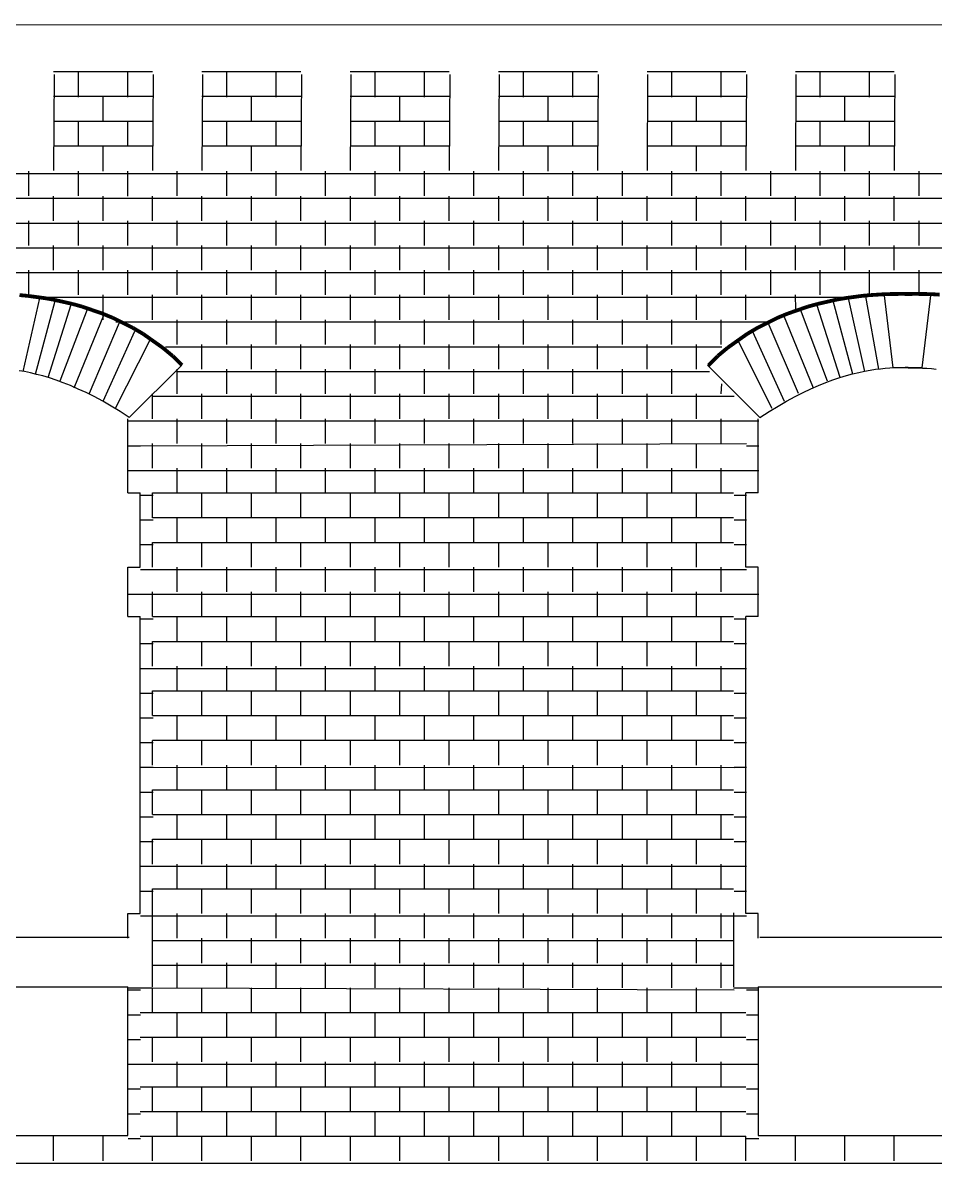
# Model space of a CAD drawing. Extents: x 38 to 304, y 35 to 202.
# Drawn here: x 237.73 to 274.63, y 105.5 to 151.59 of the extents above; entities that cross this region are included whole.
import ezdxf

# ---------------------------------------------------------------- set-up
doc = ezdxf.new("R2010")
doc.units = 0
doc.header["$MEASUREMENT"] = 0
doc.layers.add('OHNE_NAMEN', color=5, linetype='CONTINUOUS')

msp = doc.modelspace()

# ---------------------------------------------------------------- linework, layer by layer
at = {"layer": 'OHNE_NAMEN', "color": 5, "linetype": 'CONTINUOUS'}
msp.add_line((54.9808, 151.5914), (303.0001, 151.5001), dxfattribs=at)
at = {"layer": 'OHNE_NAMEN', "color": 7, "linetype": 'CONTINUOUS'}
for p, q in [((238.9791, 149.6215), (242.9792, 149.6215)), ((238.9999, 149.5002), (238.9791, 145.621)), ((239.9799, 148.5911), (239.9799, 149.5912)), ((241.9798, 148.5911), (241.9798, 149.5912)), ((243, 149.5002), (242.9792, 145.621)), ((244.9791, 149.6215), (248.9793, 149.6215)), ((244.9999, 149.5002), (244.9791, 145.621)), ((245.9796, 148.5911), (245.9796, 149.5912)), ((247.9798, 148.5911), (247.9798, 149.5912)), ((249.0001, 149.5002), (248.9793, 145.621)), ((250.9792, 149.6215), (254.9793, 149.6215)), ((251, 149.5002), (250.9792, 145.621)), ((251.9797, 148.5911), (251.9797, 149.5912)), ((253.9799, 148.5911), (253.9799, 149.5912)), ((255.0001, 149.5002), (254.9793, 145.621)), ((256.9792, 149.6215), (260.9794, 149.6215)), ((257, 149.5002), (256.9792, 145.621)), ((257.9797, 148.5911), (257.9797, 149.5912)), ((259.9799, 148.5911), (259.9799, 149.5912)), ((261.0002, 149.5002), (260.9794, 145.621)), ((262.9792, 149.6215), (266.9794, 149.6215)), ((263.0001, 149.5002), (262.9792, 145.621)), ((263.9797, 148.5911), (263.9797, 149.5912)), ((265.98, 148.5911), (265.98, 149.5912)), ((266.9998, 149.5002), (266.9794, 145.621)), ((268.9793, 149.6215), (272.9794, 149.6215)), ((269.0001, 149.5002), (268.9793, 145.621)), ((269.9798, 148.5911), (269.9798, 149.5912)), ((271.98, 148.5911), (271.98, 149.5912)), ((272.9999, 149.5002), (272.9791, 145.621)), ((238.9791, 148.6214), (242.9792, 148.6214)), ((240.98, 147.5909), (240.98, 148.5911)), ((244.9791, 148.6214), (248.9793, 148.6214)), ((246.9797, 147.5909), (246.9797, 148.5911)), ((250.9792, 148.6214), (254.9793, 148.6214)), ((252.9798, 147.5909), (252.9798, 148.5911)), ((256.9792, 148.6214), (260.9794, 148.6214)), ((258.9798, 147.5909), (258.9798, 148.5911)), ((262.9792, 148.6214), (266.9794, 148.6214)), ((264.9799, 147.5909), (264.9799, 148.5911)), ((268.9793, 148.6214), (272.9794, 148.6214)), ((270.9799, 147.5909), (270.9799, 148.5911)), ((238.9791, 147.6213), (242.9792, 147.6213)), ((239.9803, 146.5912), (239.9803, 147.5909)), ((241.9798, 146.5912), (241.9798, 147.5913)), ((244.9791, 147.6213), (248.9793, 147.6213)), ((245.98, 146.5912), (245.98, 147.5909)), ((247.9795, 146.5912), (247.9795, 147.5913)), ((250.9792, 147.6213), (254.9793, 147.6213)), ((251.98, 146.5912), (251.98, 147.5909)), ((253.9795, 146.5912), (253.9795, 147.5913)), ((256.9792, 147.6213), (260.9794, 147.6213)), ((257.98, 146.5912), (257.98, 147.5909)), ((259.9796, 146.5912), (259.9796, 147.5913)), ((262.9792, 147.6213), (266.9794, 147.6213)), ((263.9801, 146.5912), (263.9801, 147.5909)), ((265.9796, 146.5912), (265.9796, 147.5913)), ((268.9793, 147.6213), (272.9794, 147.6213)), ((269.9801, 146.5912), (269.9801, 147.5909)), ((271.9797, 146.5912), (271.9797, 147.5913)), ((238.9791, 146.6215), (242.9792, 146.6215)), ((240.9797, 145.591), (240.9797, 146.5912)), ((244.9791, 146.6215), (248.9793, 146.6215)), ((246.9797, 145.591), (246.9797, 146.5912)), ((250.9792, 146.6215), (254.9793, 146.6215)), ((252.9798, 145.591), (252.9798, 146.5912)), ((256.9792, 146.6215), (260.9794, 146.6215)), ((258.9798, 145.591), (258.9798, 146.5912)), ((262.9792, 146.6215), (266.9794, 146.6215)), ((264.9795, 145.591), (264.9795, 146.5912)), ((268.9793, 146.6215), (272.9794, 146.6215)), ((270.9795, 145.591), (270.9795, 146.5912)), ((55.0002, 145.5), (303.0001, 145.5)), ((237.9814, 144.5916), (237.9814, 145.5914)), ((239.9813, 144.5916), (239.9813, 145.5914)), ((241.9812, 144.5913), (241.9812, 145.591)), ((243.9811, 144.5916), (243.9811, 145.5914)), ((245.981, 144.5916), (245.981, 145.5914)), ((247.9813, 144.5916), (247.9813, 145.5914)), ((249.9811, 144.5916), (249.9811, 145.5914)), ((251.981, 144.5916), (251.981, 145.5914)), ((253.9813, 144.5916), (253.9813, 145.5914)), ((255.9812, 144.5916), (255.9812, 145.5914)), ((257.9811, 144.5916), (257.9811, 145.5914)), ((259.9813, 144.5916), (259.9813, 145.5914)), ((261.9813, 144.5916), (261.9813, 145.5914)), ((263.9811, 144.5916), (263.9811, 145.5914)), ((265.9814, 144.5916), (265.9814, 145.5914)), ((267.9813, 144.5916), (267.9813, 145.5914)), ((269.9815, 144.5916), (269.9815, 145.5914)), ((271.9814, 144.5916), (271.9814, 145.5914)), ((273.9813, 144.5916), (273.9813, 145.5914)), ((55.0002, 144.4999), (303.0001, 144.4999)), ((238.9812, 143.5915), (238.9812, 144.5913)), ((240.9814, 143.5915), (240.9814, 144.5913)), ((242.9806, 143.5901), (242.9806, 144.5902)), ((244.9809, 143.5901), (244.9809, 144.5902)), ((246.9808, 143.5901), (246.9808, 144.5902)), ((248.9807, 143.5901), (248.9807, 144.5902)), ((250.9806, 143.5901), (250.9806, 144.5902)), ((252.9808, 143.5901), (252.9808, 144.5902)), ((254.9807, 143.5901), (254.9807, 144.5902)), ((256.9806, 143.5901), (256.9806, 144.5902)), ((258.9809, 143.5901), (258.9809, 144.5902)), ((260.9808, 143.5901), (260.9808, 144.5902)), ((262.9807, 143.5901), (262.9807, 144.5902)), ((264.9806, 143.5901), (264.9806, 144.5902)), ((266.9804, 143.5901), (266.9804, 144.5902)), ((268.9807, 143.5901), (268.9807, 144.5902)), ((270.9806, 143.5901), (270.9806, 144.5902)), ((272.9805, 143.5901), (272.9805, 144.5902)), ((55.0002, 143.5001), (303.0001, 143.5001)), ((237.9811, 142.5914), (237.9811, 143.5911)), ((239.981, 142.5914), (239.981, 143.5911)), ((241.9812, 142.5914), (241.9812, 143.5911)), ((243.9811, 142.5914), (243.9811, 143.5911)), ((245.981, 142.5914), (245.981, 143.5911)), ((247.9813, 142.5914), (247.9813, 143.5911)), ((249.9811, 142.5914), (249.9811, 143.5911)), ((251.981, 142.5914), (251.981, 143.5911)), ((253.9813, 142.5914), (253.9813, 143.5911)), ((255.9812, 142.5914), (255.9812, 143.5911)), ((257.9811, 142.5914), (257.9811, 143.5911)), ((259.9813, 142.5914), (259.9813, 143.5911)), ((261.9813, 142.5914), (261.9813, 143.5911)), ((263.9811, 142.5914), (263.9811, 143.5911)), ((265.9814, 142.5914), (265.9814, 143.5911)), ((267.9813, 142.5914), (267.9813, 143.5911)), ((269.9815, 142.5914), (269.9815, 143.5911)), ((271.9814, 142.5914), (271.9814, 143.5911)), ((273.9813, 142.5914), (273.9813, 143.5911)), ((55.0002, 142.5), (303.0001, 142.5)), ((238.9808, 141.5902), (238.9808, 142.5903)), ((240.9807, 141.5902), (240.9807, 142.5903)), ((242.9806, 141.5902), (242.9806, 142.5903)), ((244.9809, 141.5902), (244.9809, 142.5903)), ((246.9808, 141.5902), (246.9808, 142.5903)), ((248.9807, 141.5902), (248.9807, 142.5903)), ((250.9806, 141.5902), (250.9806, 142.5903)), ((252.9808, 141.5902), (252.9808, 142.5903)), ((254.9807, 141.5902), (254.9807, 142.5903)), ((256.9806, 141.5902), (256.9806, 142.5903)), ((258.9809, 141.5902), (258.9809, 142.5903)), ((260.9808, 141.5902), (260.9808, 142.5903)), ((262.9807, 141.5902), (262.9807, 142.5903)), ((264.9806, 141.5902), (264.9806, 142.5903)), ((266.9804, 141.5902), (266.9804, 142.5903)), ((268.9807, 141.5902), (268.9807, 142.5903)), ((270.9806, 141.5902), (270.9806, 142.5903)), ((272.9805, 141.5902), (272.9805, 142.5903)), ((237.9807, 140.5901), (237.9807, 141.5902)), ((239.9806, 140.5901), (239.9806, 141.5902)), ((241.9808, 140.5901), (241.9808, 141.5902)), ((243.9811, 140.5915), (243.9811, 141.5912)), ((245.981, 140.5915), (245.981, 141.5912)), ((247.9813, 140.5915), (247.9813, 141.5912)), ((249.9811, 140.5915), (249.9811, 141.5912)), ((251.981, 140.5915), (251.981, 141.5912)), ((253.9813, 140.5915), (253.9813, 141.5912)), ((255.9812, 140.5915), (255.9812, 141.5912)), ((257.9811, 140.5915), (257.9811, 141.5912)), ((259.9813, 140.5915), (259.9813, 141.5912)), ((261.9813, 140.5915), (261.9813, 141.5912)), ((263.9811, 140.5915), (263.9811, 141.5912)), ((265.9814, 140.5915), (265.9814, 141.5912)), ((267.9813, 140.5915), (267.9813, 141.5912)), ((269.9815, 140.5915), (269.9815, 141.5912)), ((271.9814, 140.5915), (271.9814, 141.5912)), ((273.9813, 140.5915), (273.9813, 141.5912)), ((55.0002, 141.4999), (303.0001, 141.4999)), ((240.9807, 139.5903), (240.9807, 140.5904)), ((242.9806, 139.5903), (242.9806, 140.5904)), ((244.9809, 139.5903), (244.9809, 140.5904)), ((246.9808, 139.5903), (246.9808, 140.5904)), ((248.9807, 139.5903), (248.9807, 140.5904)), ((250.9806, 139.5903), (250.9806, 140.5904)), ((252.9808, 139.5903), (252.9808, 140.5904)), ((254.9807, 139.5903), (254.9807, 140.5904)), ((256.9806, 139.5903), (256.9806, 140.5904)), ((258.9809, 139.5903), (258.9809, 140.5904)), ((260.9808, 139.5903), (260.9808, 140.5904)), ((262.9807, 139.5903), (262.9807, 140.5904)), ((264.9806, 139.5903), (264.9806, 140.5904)), ((266.9804, 139.5903), (266.9804, 140.5904)), ((269.0001, 139.9999), (268.9807, 140.5904)), ((272.9403, 137.643), (272.5695, 140.6768)), ((274.1041, 137.643), (274.4749, 140.6768)), ((237.7511, 137.5018), (238.421, 140.4652)), ((238.245, 137.396), (239.0387, 140.3593)), ((238.5, 140.5001), (271, 140.5001)), ((238.7565, 137.2549), (239.691, 140.2006)), ((270.788, 137.2549), (269.8535, 140.2006)), ((271.2995, 137.396), (270.5061, 140.3593)), ((271.7934, 137.5018), (271.1231, 140.4652)), ((272.3582, 137.59), (271.8287, 140.5357)), ((239.2504, 137.1198), (240.344, 140.0242)), ((239.8145, 136.8376), (241.0142, 139.7772)), ((269.712, 136.8199), (268.5129, 139.7596)), ((270.2768, 137.1021), (269.1832, 140.0066)), ((240.4262, 136.6199), (241.6493, 139.4774)), ((241.5, 139.5), (268, 139.5)), ((243.9811, 138.5916), (243.9811, 139.5913)), ((245.981, 138.5916), (245.981, 139.5913)), ((247.9813, 138.5916), (247.9813, 139.5913)), ((249.9811, 138.5916), (249.9811, 139.5913)), ((251.981, 138.5916), (251.981, 139.5913)), ((253.9813, 138.5916), (253.9813, 139.5913)), ((255.9812, 138.5916), (255.9812, 139.5913)), ((257.9811, 138.5916), (257.9811, 139.5913)), ((259.9813, 138.5916), (259.9813, 139.5913)), ((261.9813, 138.5916), (261.9813, 139.5913)), ((263.9811, 138.5916), (263.9811, 139.5913)), ((265.9814, 138.5916), (265.9814, 139.5913)), ((269.1006, 136.6023), (267.8779, 139.4598)), ((240.9906, 136.2968), (242.2662, 139.1246)), ((241.4845, 136.0145), (242.8663, 138.7542)), ((268.0423, 135.9969), (266.6605, 138.7366)), ((268.5362, 136.2791), (267.2602, 139.107)), ((243.4999, 138.5002), (266.0001, 138.5002)), ((244.9809, 137.5904), (244.9809, 138.5902)), ((246.9808, 137.5904), (246.9808, 138.5902)), ((248.9807, 137.5904), (248.9807, 138.5902)), ((250.9806, 137.5904), (250.9806, 138.5902)), ((252.9808, 137.5904), (252.9808, 138.5902)), ((254.9807, 137.5904), (254.9807, 138.5902)), ((256.9806, 137.5904), (256.9806, 138.5902)), ((258.9809, 137.5904), (258.9809, 138.5902)), ((260.9808, 137.5904), (260.9808, 138.5902)), ((262.9807, 137.5904), (262.9807, 138.5902)), ((264.9806, 137.5904), (264.9806, 138.5902)), ((242.0422, 135.6325), (244.1635, 137.7537)), ((243.9811, 136.5917), (243.9811, 137.5911)), ((244.0002, 137.5001), (265.5002, 137.5001)), ((245.981, 136.5917), (245.981, 137.5911)), ((247.9813, 136.5917), (247.9813, 137.5911)), ((249.9811, 136.5917), (249.9811, 137.5911)), ((251.981, 136.5917), (251.981, 137.5911)), ((253.9813, 136.5917), (253.9813, 137.5911)), ((255.9812, 136.5917), (255.9812, 137.5911)), ((257.9811, 136.5917), (257.9811, 137.5911)), ((259.9813, 136.5917), (259.9813, 137.5911)), ((261.9813, 136.5917), (261.9813, 137.5911)), ((263.9811, 136.5917), (263.9811, 137.5911)), ((267.5421, 135.6325), (265.4208, 137.7537)), ((265.9814, 136.5917), (266.0001, 136.9998)), ((242.9806, 135.5901), (242.9806, 136.5903)), ((243, 136.4999), (266.5, 136.4999)), ((244.9809, 135.5901), (244.9809, 136.5903)), ((246.9808, 135.5901), (246.9808, 136.5903)), ((248.9807, 135.5901), (248.9807, 136.5903)), ((250.9806, 135.5901), (250.9806, 136.5903)), ((252.9808, 135.5901), (252.9808, 136.5903)), ((254.9807, 135.5901), (254.9807, 136.5903)), ((256.9806, 135.5901), (256.9806, 136.5903)), ((258.9809, 135.5901), (258.9809, 136.5903)), ((260.9808, 135.5901), (260.9808, 136.5903)), ((262.9807, 135.5901), (262.9807, 136.5903)), ((264.9806, 135.5901), (264.9806, 136.5903)), ((243.9811, 134.5914), (243.9811, 135.5912)), ((245.981, 134.5914), (245.981, 135.5912)), ((247.9813, 134.5914), (247.9813, 135.5912)), ((249.9811, 134.5914), (249.9811, 135.5912)), ((251.981, 134.5914), (251.981, 135.5912)), ((253.9813, 134.5914), (253.9813, 135.5912)), ((255.9812, 134.5914), (255.9812, 135.5912)), ((257.9811, 134.5914), (257.9811, 135.5912)), ((259.9813, 134.5914), (259.9813, 135.5912)), ((261.9813, 134.5914), (261.9813, 135.5912)), ((263.9811, 134.5914), (263.9811, 135.5912)), ((265.9814, 134.5914), (265.9814, 135.5912)), ((242.5001, 135.5002), (266.9998, 135.5002)), ((242.5001, 134.5001), (266.9998, 134.5879)), ((242.9806, 133.5902), (242.9806, 134.5904)), ((244.9809, 133.5902), (244.9809, 134.5904)), ((246.9808, 133.5902), (246.9808, 134.5904)), ((248.9807, 133.5902), (248.9807, 134.5904)), ((250.9806, 133.5902), (250.9806, 134.5904)), ((252.9808, 133.5902), (252.9808, 134.5904)), ((254.9807, 133.5902), (254.9807, 134.5904)), ((256.9806, 133.5902), (256.9806, 134.5904)), ((258.9809, 133.5902), (258.9809, 134.5904)), ((260.9808, 133.5902), (260.9808, 134.5904)), ((262.9807, 133.5902), (262.9807, 134.5904)), ((264.9806, 133.5902), (264.9806, 134.5904)), ((242.5001, 133.4999), (266.9998, 133.4999)), ((243.9811, 132.5915), (243.9811, 133.5913)), ((245.981, 132.5915), (245.981, 133.5913)), ((247.9813, 132.5915), (247.9813, 133.5913)), ((249.9811, 132.5915), (249.9811, 133.5913)), ((251.981, 132.5915), (251.981, 133.5913)), ((253.9813, 132.5915), (253.9813, 133.5913)), ((255.9812, 132.5915), (255.9812, 133.5913)), ((257.9811, 132.5915), (257.9811, 133.5913)), ((259.9813, 132.5915), (259.9813, 133.5913)), ((261.9813, 132.5915), (261.9813, 133.5913)), ((263.9811, 132.5915), (263.9811, 133.5913)), ((265.9814, 132.5915), (265.9814, 133.5913)), ((242.9806, 131.5903), (242.9806, 132.5905)), ((242.981, 132.5915), (266.4813, 132.5915)), ((244.9809, 131.5903), (244.9809, 132.5905)), ((246.9808, 131.5903), (246.9808, 132.5905)), ((248.9807, 131.5903), (248.9807, 132.5905)), ((250.9806, 131.5903), (250.9806, 132.5905)), ((252.9808, 131.5903), (252.9808, 132.5905)), ((254.9807, 131.5903), (254.9807, 132.5905)), ((256.9806, 131.5903), (256.9806, 132.5905)), ((258.9809, 131.5903), (258.9809, 132.5905)), ((260.9808, 131.5903), (260.9808, 132.5905)), ((262.9807, 131.5903), (262.9807, 132.5905)), ((264.9806, 131.5903), (264.9806, 132.5905)), ((242.9806, 131.5914), (266.4809, 131.5914)), ((243.9811, 130.5916), (243.9811, 131.5914)), ((245.981, 130.5916), (245.981, 131.5914)), ((247.9813, 130.5916), (247.9813, 131.5914)), ((249.9811, 130.5916), (249.9811, 131.5914)), ((251.981, 130.5916), (251.981, 131.5914)), ((253.9813, 130.5916), (253.9813, 131.5914)), ((255.9812, 130.5916), (255.9812, 131.5914)), ((257.9811, 130.5916), (257.9811, 131.5914)), ((259.9813, 130.5916), (259.9813, 131.5914)), ((261.9813, 130.5916), (261.9813, 131.5914)), ((263.9811, 130.5916), (263.9811, 131.5914)), ((265.9814, 130.5916), (265.9814, 131.5914)), ((242.9806, 129.5901), (242.9806, 130.5902)), ((242.981, 130.5913), (266.4813, 130.5913)), ((244.9809, 129.5901), (244.9809, 130.5902)), ((246.9808, 129.5901), (246.9808, 130.5902)), ((248.9807, 129.5901), (248.9807, 130.5902)), ((250.9806, 129.5901), (250.9806, 130.5902)), ((252.9808, 129.5901), (252.9808, 130.5902)), ((254.9807, 129.5901), (254.9807, 130.5902)), ((256.9806, 129.5901), (256.9806, 130.5902)), ((258.9809, 129.5901), (258.9809, 130.5902)), ((260.9808, 129.5901), (260.9808, 130.5902)), ((262.9807, 129.5901), (262.9807, 130.5902)), ((264.9806, 129.5901), (264.9806, 130.5902)), ((243.9811, 128.5914), (243.9811, 129.5911)), ((245.981, 128.5914), (245.981, 129.5911)), ((247.9813, 128.5914), (247.9813, 129.5911)), ((249.9811, 128.5914), (249.9811, 129.5911)), ((251.981, 128.5914), (251.981, 129.5911)), ((253.9813, 128.5914), (253.9813, 129.5911)), ((255.9812, 128.5914), (255.9812, 129.5911)), ((257.9811, 128.5914), (257.9811, 129.5911)), ((259.9813, 128.5914), (259.9813, 129.5911)), ((261.9813, 128.5914), (261.9813, 129.5911)), ((263.9811, 128.5914), (263.9811, 129.5911)), ((265.9814, 128.5914), (265.9814, 129.5911)), ((243, 129.5001), (266.5, 129.4984)), ((242.5001, 128.5), (266.9998, 128.5)), ((242.9806, 127.5902), (242.9806, 128.5903)), ((244.9809, 127.5902), (244.9809, 128.5903)), ((246.9808, 127.5902), (246.9808, 128.5903)), ((248.9807, 127.5902), (248.9807, 128.5903)), ((250.9806, 127.5902), (250.9806, 128.5903)), ((252.9808, 127.5902), (252.9808, 128.5903)), ((254.9807, 127.5902), (254.9807, 128.5903)), ((256.9806, 127.5902), (256.9806, 128.5903)), ((258.9809, 127.5902), (258.9809, 128.5903)), ((260.9808, 127.5902), (260.9808, 128.5903)), ((262.9807, 127.5902), (262.9807, 128.5903)), ((264.9806, 127.5902), (264.9806, 128.5903)), ((242.9806, 127.5916), (266.4809, 127.5916)), ((243.9811, 126.5915), (243.9811, 127.5913)), ((245.981, 126.5915), (245.981, 127.5913)), ((247.9813, 126.5915), (247.9813, 127.5913)), ((249.9811, 126.5915), (249.9811, 127.5913)), ((251.981, 126.5915), (251.981, 127.5913)), ((253.9813, 126.5915), (253.9813, 127.5913)), ((255.9812, 126.5915), (255.9812, 127.5913)), ((257.9811, 126.5915), (257.9811, 127.5913)), ((259.9813, 126.5915), (259.9813, 127.5913)), ((261.9813, 126.5915), (261.9813, 127.5913)), ((263.9811, 126.5915), (263.9811, 127.5913)), ((265.9814, 126.5915), (265.9814, 127.5913)), ((242.9806, 125.5903), (242.9806, 126.5904)), ((242.981, 126.5915), (266.4813, 126.5915)), ((244.9809, 125.5903), (244.9809, 126.5904)), ((246.9808, 125.5903), (246.9808, 126.5904)), ((248.9807, 125.5903), (248.9807, 126.5904)), ((250.9806, 125.5903), (250.9806, 126.5904)), ((252.9808, 125.5903), (252.9808, 126.5904)), ((254.9807, 125.5903), (254.9807, 126.5904)), ((256.9806, 125.5903), (256.9806, 126.5904)), ((258.9809, 125.5903), (258.9809, 126.5904)), ((260.9808, 125.5903), (260.9808, 126.5904)), ((262.9807, 125.5903), (262.9807, 126.5904)), ((264.9806, 125.5903), (264.9806, 126.5904)), ((243, 125.5), (266.5, 125.4982)), ((243.9811, 124.5916), (243.9811, 125.5913)), ((245.981, 124.5916), (245.981, 125.5913)), ((247.9813, 124.5916), (247.9813, 125.5913)), ((249.9811, 124.5916), (249.9811, 125.5913)), ((251.981, 124.5916), (251.981, 125.5913)), ((253.9813, 124.5916), (253.9813, 125.5913)), ((255.9812, 124.5916), (255.9812, 125.5913)), ((257.9811, 124.5916), (257.9811, 125.5913)), ((259.9813, 124.5916), (259.9813, 125.5913)), ((261.9813, 124.5916), (261.9813, 125.5913)), ((263.9811, 124.5916), (263.9811, 125.5913)), ((265.9814, 124.5916), (265.9814, 125.5913)), ((242.9806, 123.5904), (242.9806, 124.5905)), ((242.981, 124.5912), (266.4813, 124.5912)), ((244.9809, 123.5904), (244.9809, 124.5905)), ((246.9808, 123.5904), (246.9808, 124.5905)), ((248.9807, 123.5904), (248.9807, 124.5905)), ((250.9806, 123.5904), (250.9806, 124.5905)), ((252.9808, 123.5904), (252.9808, 124.5905)), ((254.9807, 123.5904), (254.9807, 124.5905)), ((256.9806, 123.5904), (256.9806, 124.5905)), ((258.9809, 123.5904), (258.9809, 124.5905)), ((260.9808, 123.5904), (260.9808, 124.5905)), ((262.9807, 123.5904), (262.9807, 124.5905)), ((264.9806, 123.5904), (264.9806, 124.5905)), ((242.9806, 123.5915), (266.4809, 123.5915)), ((243.9811, 122.5917), (243.9811, 123.5915)), ((245.981, 122.5917), (245.981, 123.5915)), ((247.9813, 122.5917), (247.9813, 123.5915)), ((249.9811, 122.5917), (249.9811, 123.5915)), ((251.981, 122.5917), (251.981, 123.5915)), ((253.9813, 122.5917), (253.9813, 123.5915)), ((255.9812, 122.5917), (255.9812, 123.5915)), ((257.9811, 122.5917), (257.9811, 123.5915)), ((259.9813, 122.5917), (259.9813, 123.5915)), ((261.9813, 122.5917), (261.9813, 123.5915)), ((263.9811, 122.5917), (263.9811, 123.5915)), ((265.9814, 122.5917), (265.9814, 123.5915)), ((242.9806, 121.5902), (242.9806, 122.5903)), ((242.981, 122.5913), (266.4813, 122.5913)), ((244.9809, 121.5902), (244.9809, 122.5903)), ((246.9808, 121.5902), (246.9808, 122.5903)), ((248.9807, 121.5902), (248.9807, 122.5903)), ((250.9806, 121.5902), (250.9806, 122.5903)), ((252.9808, 121.5902), (252.9808, 122.5903)), ((254.9807, 121.5902), (254.9807, 122.5903)), ((256.9806, 121.5902), (256.9806, 122.5903)), ((258.9809, 121.5902), (258.9809, 122.5903)), ((260.9808, 121.5902), (260.9808, 122.5903)), ((262.9807, 121.5902), (262.9807, 122.5903)), ((264.9806, 121.5902), (264.9806, 122.5903)), ((243, 121.5002), (266.5, 121.4984)), ((243.9811, 120.5914), (243.9811, 121.5912)), ((245.981, 120.5914), (245.981, 121.5912)), ((247.9813, 120.5914), (247.9813, 121.5912)), ((249.9811, 120.5914), (249.9811, 121.5912)), ((251.981, 120.5914), (251.981, 121.5912)), ((253.9813, 120.5914), (253.9813, 121.5912)), ((255.9812, 120.5914), (255.9812, 121.5912)), ((257.9811, 120.5914), (257.9811, 121.5912)), ((259.9813, 120.5914), (259.9813, 121.5912)), ((261.9813, 120.5914), (261.9813, 121.5912)), ((263.9811, 120.5914), (263.9811, 121.5912)), ((265.9814, 120.5914), (265.9814, 121.5912)), ((242.9806, 119.5903), (242.9806, 120.5904)), ((242.981, 120.5914), (266.4813, 120.5914)), ((244.9809, 119.5903), (244.9809, 120.5904)), ((246.9808, 119.5903), (246.9808, 120.5904)), ((248.9807, 119.5903), (248.9807, 120.5904)), ((250.9806, 119.5903), (250.9806, 120.5904)), ((252.9808, 119.5903), (252.9808, 120.5904)), ((254.9807, 119.5903), (254.9807, 120.5904)), ((256.9806, 119.5903), (256.9806, 120.5904)), ((258.9809, 119.5903), (258.9809, 120.5904)), ((260.9808, 119.5903), (260.9808, 120.5904)), ((262.9807, 119.5903), (262.9807, 120.5904)), ((264.9806, 119.5903), (264.9806, 120.5904)), ((242.9806, 119.5913), (266.4809, 119.5913)), ((243.9811, 118.5915), (243.9811, 119.5913)), ((245.981, 118.5915), (245.981, 119.5913)), ((247.9813, 118.5915), (247.9813, 119.5913)), ((249.9811, 118.5915), (249.9811, 119.5913)), ((251.981, 118.5915), (251.981, 119.5913)), ((253.9813, 118.5915), (253.9813, 119.5913)), ((255.9812, 118.5915), (255.9812, 119.5913)), ((257.9811, 118.5915), (257.9811, 119.5913)), ((259.9813, 118.5915), (259.9813, 119.5913)), ((261.9813, 118.5915), (261.9813, 119.5913)), ((263.9811, 118.5915), (263.9811, 119.5913)), ((265.9814, 118.5915), (265.9814, 119.5913)), ((242.9806, 117.5904), (242.9806, 118.5905)), ((242.981, 118.5915), (266.4813, 118.5915)), ((244.9809, 117.5904), (244.9809, 118.5905)), ((246.9808, 117.5904), (246.9808, 118.5905)), ((248.9807, 117.5904), (248.9807, 118.5905)), ((250.9806, 117.5904), (250.9806, 118.5905)), ((252.9808, 117.5904), (252.9808, 118.5905)), ((254.9807, 117.5904), (254.9807, 118.5905)), ((256.9806, 117.5904), (256.9806, 118.5905)), ((258.9809, 117.5904), (258.9809, 118.5905)), ((260.9808, 117.5904), (260.9808, 118.5905)), ((262.9807, 117.5904), (262.9807, 118.5905)), ((264.9806, 117.5904), (264.9806, 118.5905)), ((243.9811, 116.5916), (243.9811, 117.5914)), ((245.981, 116.5916), (245.981, 117.5914)), ((247.9813, 116.5916), (247.9813, 117.5914)), ((249.9811, 116.5916), (249.9811, 117.5914)), ((251.981, 116.5916), (251.981, 117.5914)), ((253.9813, 116.5916), (253.9813, 117.5914)), ((255.9812, 116.5916), (255.9812, 117.5914)), ((257.9811, 116.5916), (257.9811, 117.5914)), ((259.9813, 116.5916), (259.9813, 117.5914)), ((261.9813, 116.5916), (261.9813, 117.5914)), ((263.9811, 116.5916), (263.9811, 117.5914)), ((265.9814, 116.5916), (265.9814, 117.5914)), ((243, 117.5001), (266.5, 117.4983)), ((242.9806, 115.5901), (242.9806, 116.5902)), ((242.981, 116.5913), (266.4813, 116.5913)), ((244.9809, 115.5901), (244.9809, 116.5902)), ((246.9808, 115.5901), (246.9808, 116.5902)), ((248.9807, 115.5901), (248.9807, 116.5902)), ((250.9806, 115.5901), (250.9806, 116.5902)), ((252.9808, 115.5901), (252.9808, 116.5902)), ((254.9807, 115.5901), (254.9807, 116.5902)), ((256.9806, 115.5901), (256.9806, 116.5902)), ((258.9809, 115.5901), (258.9809, 116.5902)), ((260.9808, 115.5901), (260.9808, 116.5902)), ((262.9807, 115.5901), (262.9807, 116.5902)), ((264.9806, 115.5901), (264.9806, 116.5902)), ((242.5001, 115.5001), (266.9998, 115.5001)), ((242.9803, 112.6215), (242.9803, 115.6215)), ((243.9811, 114.5914), (243.9811, 115.5912)), ((245.981, 114.5914), (245.981, 115.5912)), ((247.9813, 114.5914), (247.9813, 115.5912)), ((249.9811, 114.5914), (249.9811, 115.5912)), ((251.981, 114.5914), (251.981, 115.5912)), ((253.9813, 114.5914), (253.9813, 115.5912)), ((255.9812, 114.5914), (255.9812, 115.5912)), ((257.9811, 114.5914), (257.9811, 115.5912)), ((259.9813, 114.5914), (259.9813, 115.5912)), ((261.9813, 114.5914), (261.9813, 115.5912)), ((263.9811, 114.5914), (263.9811, 115.5912)), ((265.9814, 114.5914), (265.9814, 115.5912)), ((266.4802, 115.6215), (266.4802, 112.6215)), ((242.9806, 113.5902), (242.9806, 114.5903)), ((243, 114.5), (266.5, 114.5)), ((244.9809, 113.5902), (244.9809, 114.5903)), ((246.9808, 113.5902), (246.9808, 114.5903)), ((248.9807, 113.5902), (248.9807, 114.5903)), ((250.9806, 113.5902), (250.9806, 114.5903)), ((252.9808, 113.5902), (252.9808, 114.5903)), ((254.9807, 113.5902), (254.9807, 114.5903)), ((256.9806, 113.5902), (256.9806, 114.5903)), ((258.9809, 113.5902), (258.9809, 114.5903)), ((260.9808, 113.5902), (260.9808, 114.5903)), ((262.9807, 113.5902), (262.9807, 114.5903)), ((264.9806, 113.5902), (264.9806, 114.5903)), ((243, 113.4999), (266.5, 113.4999)), ((243.9811, 112.5915), (243.9811, 113.5913)), ((245.981, 112.5915), (245.981, 113.5913)), ((247.9813, 112.5915), (247.9813, 113.5913)), ((249.9811, 112.5915), (249.9811, 113.5913)), ((251.981, 112.5915), (251.981, 113.5913)), ((253.9813, 112.5915), (253.9813, 113.5913)), ((255.9812, 112.5915), (255.9812, 113.5913)), ((257.9811, 112.5915), (257.9811, 113.5913)), ((259.9813, 112.5915), (259.9813, 113.5913)), ((261.9813, 112.5915), (261.9813, 113.5913)), ((263.9811, 112.5915), (263.9811, 113.5913)), ((265.9814, 112.5915), (265.9814, 113.5913)), ((241.9805, 112.5915), (242.9806, 112.5915)), ((241.9805, 112.5915), (242.9806, 112.5915)), ((242.9806, 111.5903), (242.9806, 112.5904)), ((242.981, 112.5915), (266.5, 112.5001)), ((244.9809, 111.5903), (244.9809, 112.5904)), ((246.9808, 111.5903), (246.9808, 112.5904)), ((248.9807, 111.5903), (248.9807, 112.5904)), ((250.9806, 111.5903), (250.9806, 112.5904)), ((252.9808, 111.5903), (252.9808, 112.5904)), ((254.9807, 111.5903), (254.9807, 112.5904)), ((256.9806, 111.5903), (256.9806, 112.5904)), ((258.9809, 111.5903), (258.9809, 112.5904)), ((260.9808, 111.5903), (260.9808, 112.5904)), ((262.9807, 111.5903), (262.9807, 112.5904)), ((264.9806, 111.5903), (264.9806, 112.5904)), ((266.4806, 112.5915), (267.4807, 112.5915)), ((266.4806, 112.5915), (267.4807, 112.5915)), ((242.4807, 111.5914), (266.9808, 111.5914)), ((243.9811, 110.5916), (243.9811, 111.5914)), ((245.981, 110.5916), (245.981, 111.5914)), ((247.9813, 110.5916), (247.9813, 111.5914)), ((249.9811, 110.5916), (249.9811, 111.5914)), ((251.981, 110.5916), (251.981, 111.5914)), ((253.9813, 110.5916), (253.9813, 111.5914)), ((255.9812, 110.5916), (255.9812, 111.5914)), ((257.9811, 110.5916), (257.9811, 111.5914)), ((259.9813, 110.5916), (259.9813, 111.5914)), ((261.9813, 110.5916), (261.9813, 111.5914)), ((263.9811, 110.5916), (263.9811, 111.5914)), ((265.9814, 110.5916), (265.9814, 111.5914)), ((242.4814, 110.5912), (266.9815, 110.5912)), ((242.9806, 109.5904), (242.9806, 110.5905)), ((244.9809, 109.5904), (244.9809, 110.5905)), ((246.9808, 109.5904), (246.9808, 110.5905)), ((248.9807, 109.5904), (248.9807, 110.5905)), ((250.9806, 109.5904), (250.9806, 110.5905)), ((252.9808, 109.5904), (252.9808, 110.5905)), ((254.9807, 109.5904), (254.9807, 110.5905)), ((256.9806, 109.5904), (256.9806, 110.5905)), ((258.9809, 109.5904), (258.9809, 110.5905)), ((260.9808, 109.5904), (260.9808, 110.5905)), ((262.9807, 109.5904), (262.9807, 110.5905)), ((264.9806, 109.5904), (264.9806, 110.5905)), ((242.5001, 109.5001), (266.9998, 109.5001)), ((243.9811, 108.5917), (243.9811, 109.5915)), ((245.981, 108.5917), (245.981, 109.5915)), ((247.9813, 108.5917), (247.9813, 109.5915)), ((249.9811, 108.5917), (249.9811, 109.5915)), ((251.981, 108.5917), (251.981, 109.5915)), ((253.9813, 108.5917), (253.9813, 109.5915)), ((255.9812, 108.5917), (255.9812, 109.5915)), ((257.9811, 108.5917), (257.9811, 109.5915)), ((259.9813, 108.5917), (259.9813, 109.5915)), ((261.9813, 108.5917), (261.9813, 109.5915)), ((263.9811, 108.5917), (263.9811, 109.5915)), ((265.9814, 108.5917), (265.9814, 109.5915)), ((242.4811, 108.5913), (266.9811, 108.5913)), ((242.9806, 107.5902), (242.9806, 108.5903)), ((244.9809, 107.5902), (244.9809, 108.5903)), ((246.9808, 107.5902), (246.9808, 108.5903)), ((248.9807, 107.5902), (248.9807, 108.5903)), ((250.9806, 107.5902), (250.9806, 108.5903)), ((252.9808, 107.5902), (252.9808, 108.5903)), ((254.9807, 107.5902), (254.9807, 108.5903)), ((256.9806, 107.5902), (256.9806, 108.5903)), ((258.9809, 107.5902), (258.9809, 108.5903)), ((260.9808, 107.5902), (260.9808, 108.5903)), ((262.9807, 107.5902), (262.9807, 108.5903)), ((264.9806, 107.5902), (264.9806, 108.5903)), ((242.4807, 107.5916), (266.9808, 107.5916)), ((243.9811, 106.5914), (243.9811, 107.5912)), ((245.981, 106.5914), (245.981, 107.5912)), ((247.9813, 106.5914), (247.9813, 107.5912)), ((249.9811, 106.5914), (249.9811, 107.5912)), ((251.981, 106.5914), (251.981, 107.5912)), ((253.9813, 106.5914), (253.9813, 107.5912)), ((255.9812, 106.5914), (255.9812, 107.5912)), ((257.9811, 106.5914), (257.9811, 107.5912)), ((259.9813, 106.5914), (259.9813, 107.5912)), ((261.9813, 106.5914), (261.9813, 107.5912)), ((263.9811, 106.5914), (263.9811, 107.5912)), ((265.9814, 106.5914), (265.9814, 107.5912)), ((238.9808, 105.5903), (238.9808, 106.5904)), ((240.9807, 105.5903), (240.9807, 106.5904)), ((242.4811, 106.5914), (266.9811, 106.5914)), ((242.9806, 105.5903), (242.9806, 106.5904)), ((244.9809, 105.5903), (244.9809, 106.5904)), ((246.9808, 105.5903), (246.9808, 106.5904)), ((248.9807, 105.5903), (248.9807, 106.5904)), ((250.9806, 105.5903), (250.9806, 106.5904)), ((252.9808, 105.5903), (252.9808, 106.5904)), ((254.9807, 105.5903), (254.9807, 106.5904)), ((256.9806, 105.5903), (256.9806, 106.5904)), ((258.9809, 105.5903), (258.9809, 106.5904)), ((260.9808, 105.5903), (260.9808, 106.5904)), ((262.9807, 105.5903), (262.9807, 106.5904)), ((264.9806, 105.5903), (264.9806, 106.5904)), ((266.9808, 105.5903), (266.9808, 106.5904)), ((268.9807, 105.5903), (268.9807, 106.5904)), ((270.9806, 105.5903), (270.9806, 106.5904)), ((272.9808, 105.5903), (272.9808, 106.5904)), ((55.0002, 105.5), (303.0001, 105.5))]:
    msp.add_line(p, q, dxfattribs=at)
at = {"layer": 'OHNE_NAMEN', "color": 1, "linetype": 'CONTINUOUS'}
for p, q in [((274.0632, 137.643), (273.063, 137.6507)), ((241.9805, 132.5915), (241.9805, 135.5916)), ((267.4807, 132.5915), (267.4807, 135.5916)), ((241.9999, 135.5002), (242.4998, 135.5002)), ((266.9998, 135.5002), (267.5001, 135.5002)), ((241.9999, 134.5004), (242.4998, 134.5004)), ((266.9998, 134.5001), (267.5001, 134.5001)), ((241.9999, 133.5003), (242.4998, 133.5003)), ((266.9998, 133.4999), (267.5001, 133.4999)), ((241.9805, 132.5915), (242.4807, 132.5915)), ((242.4807, 129.5915), (242.4807, 132.5915)), ((242.5001, 132.4998), (243, 132.4998)), ((266.5, 132.5002), (266.9998, 132.5002)), ((266.9804, 129.5915), (266.9804, 132.5915)), ((267.4807, 132.5915), (266.9804, 132.5915)), ((242.5001, 131.5004), (243, 131.5004)), ((266.5, 131.5), (266.9998, 131.5)), ((242.5001, 130.5003), (243, 130.5003)), ((266.5, 130.5003), (266.9998, 130.5003)), ((241.9805, 127.5916), (241.9805, 129.5915)), ((241.9805, 129.5915), (242.4807, 129.5915)), ((267.4807, 129.5915), (266.9804, 129.5915)), ((267.4807, 127.5916), (267.4807, 129.5915)), ((242.5001, 129.5001), (243, 129.5001)), ((266.5, 129.5001), (266.9998, 129.5001)), ((241.9999, 128.5), (242.5001, 128.5)), ((266.9998, 128.5), (267.5001, 128.5)), ((241.9805, 127.5916), (242.4807, 127.5916)), ((242.4807, 115.5915), (242.4807, 127.5916)), ((242.5001, 127.5002), (243, 127.5002)), ((266.5, 127.5002), (266.9998, 127.5002)), ((266.9804, 115.5915), (266.9804, 127.5916)), ((267.4807, 127.5916), (266.9804, 127.5916)), ((242.5001, 126.5001), (243, 126.5001)), ((266.5, 126.5001), (266.9998, 126.5001)), ((242.5001, 125.5), (243, 125.5)), ((266.5, 125.5), (266.9998, 125.5)), ((242.5001, 124.5002), (243, 124.5002)), ((266.5, 124.5002), (266.9998, 124.5002)), ((242.5001, 123.5001), (243, 123.5001)), ((266.5, 123.5001), (266.9998, 123.5001)), ((242.5001, 122.5), (243, 122.5)), ((266.5, 122.5), (266.9998, 122.5)), ((242.5001, 121.5002), (243, 121.5002)), ((266.5, 121.5002), (266.9998, 121.5002)), ((242.5001, 120.5001), (243, 120.5001)), ((266.5, 120.5001), (266.9998, 120.5001)), ((242.5001, 119.5003), (243, 119.5003)), ((266.5, 119.5003), (266.9998, 119.5003)), ((242.5001, 118.5002), (243, 118.5002)), ((266.5, 118.5002), (266.9998, 118.5002)), ((242.5001, 117.5001), (243, 117.5001)), ((266.5, 117.5001), (266.9998, 117.5001)), ((242.5001, 116.5003), (243, 116.5003)), ((266.5, 116.5003), (266.9998, 116.5003)), ((241.9805, 114.5914), (241.9805, 115.5915)), ((241.9805, 115.5915), (242.4807, 115.5915)), ((267.4807, 115.5915), (266.9804, 115.5915)), ((267.4807, 114.5914), (267.4807, 115.5915)), ((230.0422, 114.6323), (242.0422, 114.6323)), ((267.5421, 114.6323), (279.5422, 114.6323)), ((229.9801, 112.6215), (241.9801, 112.6215)), ((241.9801, 106.6214), (241.9801, 112.6215)), ((241.9999, 112.5001), (242.4998, 112.5001)), ((266.9998, 112.5001), (267.4998, 112.5001)), ((267.48, 112.6215), (279.4801, 112.6215)), ((267.48, 112.6215), (267.48, 106.6214)), ((241.9999, 111.5004), (242.4998, 111.5004)), ((266.9998, 111.5004), (267.4998, 111.5004)), ((241.9999, 110.5002), (242.4998, 110.5002)), ((266.9998, 110.5002), (267.4998, 110.5002)), ((241.9999, 109.5001), (242.4998, 109.5001)), ((266.9998, 109.5001), (267.4998, 109.5001)), ((241.9999, 108.5003), (242.4998, 108.5003)), ((266.9998, 108.5003), (267.4998, 108.5003)), ((241.9999, 107.4999), (242.4998, 107.4999)), ((266.9998, 107.4999), (267.4998, 107.4999)), ((229.9801, 106.6214), (241.9801, 106.6214)), ((238.9808, 106.0916), (238.9808, 106.4916)), ((240.9811, 106.0916), (240.9811, 106.4916)), ((241.9999, 106.5001), (242.4998, 106.5001)), ((266.9998, 106.5001), (267.4998, 106.5001)), ((267.48, 106.6214), (279.4801, 106.6214)), ((268.9811, 106.0916), (268.9811, 106.4916)), ((270.9813, 106.0916), (270.9813, 106.4916)), ((272.9812, 106.0916), (272.9812, 106.4916))]:
    msp.add_line(p, q, dxfattribs=at)
at = {"layer": 'OHNE_NAMEN', "color": 7, "linetype": 'CONTINUOUS', "const_width": 0.1528}
for points in [[(237.9193, 140.5569), (237.5997, 140.5858)], [(238.2629, 140.511), (237.9193, 140.5569)], [(238.6062, 140.4652), (238.2629, 140.511)], [(271.0074, 140.4652), (271.3489, 140.511)], [(271.3489, 140.511), (271.6907, 140.5569)], [(271.6907, 140.5569), (272.0086, 140.5858)], [(272.0086, 140.5858), (272.2943, 140.6038)], [(272.2943, 140.6038), (272.5805, 140.6218)], [(272.5805, 140.6218), (272.8341, 140.6289)], [(272.8341, 140.6289), (273.0479, 140.6317)], [(273.0479, 140.6317), (273.2613, 140.6342)], [(273.2613, 140.6342), (273.4349, 140.6324)], [(273.4349, 140.6324), (273.5598, 140.6324)], [(273.667, 140.6324), (273.5421, 140.6324)], [(273.8409, 140.6342), (273.667, 140.6324)], [(274.0554, 140.6317), (273.8409, 140.6342)], [(274.2699, 140.6289), (274.0554, 140.6317)], [(274.525, 140.6218), (274.2699, 140.6289)], [(274.8125, 140.6038), (274.525, 140.6218)], [(238.9738, 140.402), (238.6062, 140.4652)], [(239.3569, 140.3156), (238.9738, 140.402)], [(239.74, 140.2292), (239.3569, 140.3156)], [(240.1386, 140.1195), (239.74, 140.2292)], [(240.5447, 139.9797), (240.1386, 140.1195)], [(269.0784, 139.9797), (269.4827, 140.1195)], [(269.4827, 140.1195), (269.8792, 140.2292)], [(269.8792, 140.2292), (270.2606, 140.3156)], [(270.2606, 140.3156), (270.6416, 140.402)], [(270.6416, 140.402), (271.0074, 140.4652)], [(240.9507, 139.84), (240.5447, 139.9797)], [(241.3639, 139.6707), (240.9507, 139.84)], [(241.7762, 139.465), (241.3639, 139.6707)], [(267.8518, 139.465), (268.2625, 139.6707)], [(268.2625, 139.6707), (268.6742, 139.84)], [(268.6742, 139.84), (269.0784, 139.9797)], [(242.1886, 139.2597), (241.7762, 139.465)], [(242.6, 139.0181), (242.1886, 139.2597)], [(267.0305, 139.0181), (267.4408, 139.2597)], [(267.4408, 139.2597), (267.8518, 139.465)], [(243.0018, 138.7341), (242.6, 139.0181)], [(243.404, 138.4501), (243.0018, 138.7341)], [(266.2284, 138.4501), (266.6294, 138.7341)], [(266.6294, 138.7341), (267.0305, 139.0181)], [(243.7963, 138.1238), (243.404, 138.4501)], [(265.8364, 138.1238), (266.2284, 138.4501)], [(244.1713, 137.7488), (243.7963, 138.1238)], [(265.4614, 137.7488), (265.8364, 138.1238)]]:
    msp.add_lwpolyline(points, dxfattribs=at)
at = {"layer": 'OHNE_NAMEN', "color": 7, "linetype": 'CONTINUOUS'}
for points in [[(237.8079, 137.492), (237.5891, 137.5269)], [(238.0421, 137.445), (237.8079, 137.492)], [(238.2922, 137.3826), (238.0421, 137.445)], [(238.5423, 137.3202), (238.2922, 137.3826)], [(271.0438, 137.335), (271.2939, 137.3995)], [(271.2939, 137.3995), (271.544, 137.4641)], [(271.544, 137.4641), (271.7786, 137.5131)], [(271.7786, 137.5131), (271.9977, 137.5502)], [(271.9977, 137.5502), (272.2167, 137.5876)], [(272.2167, 137.5876), (272.4199, 137.6126)], [(272.4199, 137.6126), (272.6076, 137.6299)], [(272.6076, 137.6299), (272.7953, 137.6472)], [(272.7953, 137.6472), (272.9674, 137.6564)], [(272.9674, 137.6564), (273.1237, 137.6613)], [(273.1237, 137.6613), (273.28, 137.6659)], [(273.28, 137.6659), (273.4208, 137.6666)], [(273.4208, 137.6666), (273.5457, 137.6666)], [(273.667, 137.6324), (273.5421, 137.6324)], [(273.8078, 137.6324), (273.667, 137.6324)], [(273.9641, 137.6285), (273.8078, 137.6324)], [(274.1203, 137.6246), (273.9641, 137.6285)], [(274.2921, 137.6168), (274.1203, 137.6246)], [(274.4798, 137.6013), (274.2921, 137.6168)], [(274.6671, 137.5854), (274.4798, 137.6013)], [(238.808, 137.2418), (238.5423, 137.3202)], [(239.0891, 137.1441), (238.808, 137.2418)], [(239.3703, 137.0464), (239.0891, 137.1441)], [(239.6673, 136.9293), (239.3703, 137.0464)], [(239.9795, 136.7885), (239.6673, 136.9293)], [(269.6051, 136.7942), (269.9181, 136.9363)], [(269.9181, 136.9363), (270.2151, 137.0552)], [(270.2151, 137.0552), (270.4966, 137.1551)], [(270.4966, 137.1551), (270.7778, 137.2545)], [(270.7778, 137.2545), (271.0438, 137.335)], [(240.2921, 136.6481), (239.9795, 136.7885)], [(240.6205, 136.4841), (240.2921, 136.6481)], [(240.9641, 136.2925), (240.6205, 136.4841)], [(268.6205, 136.2939), (268.9645, 136.4865)], [(268.9645, 136.4865), (269.2926, 136.6517)], [(269.2926, 136.6517), (269.6051, 136.7942)], [(241.3078, 136.1013), (240.9641, 136.2925)], [(241.6672, 135.8826), (241.3078, 136.1013)], [(267.9171, 135.8826), (268.2766, 136.1017)], [(268.2766, 136.1017), (268.6205, 136.2939)], [(242.0422, 135.6325), (241.6672, 135.8826)], [(267.5421, 135.6325), (267.9171, 135.8826)]]:
    msp.add_lwpolyline(points, dxfattribs=at)

doc.saveas('drawing.dxf')
